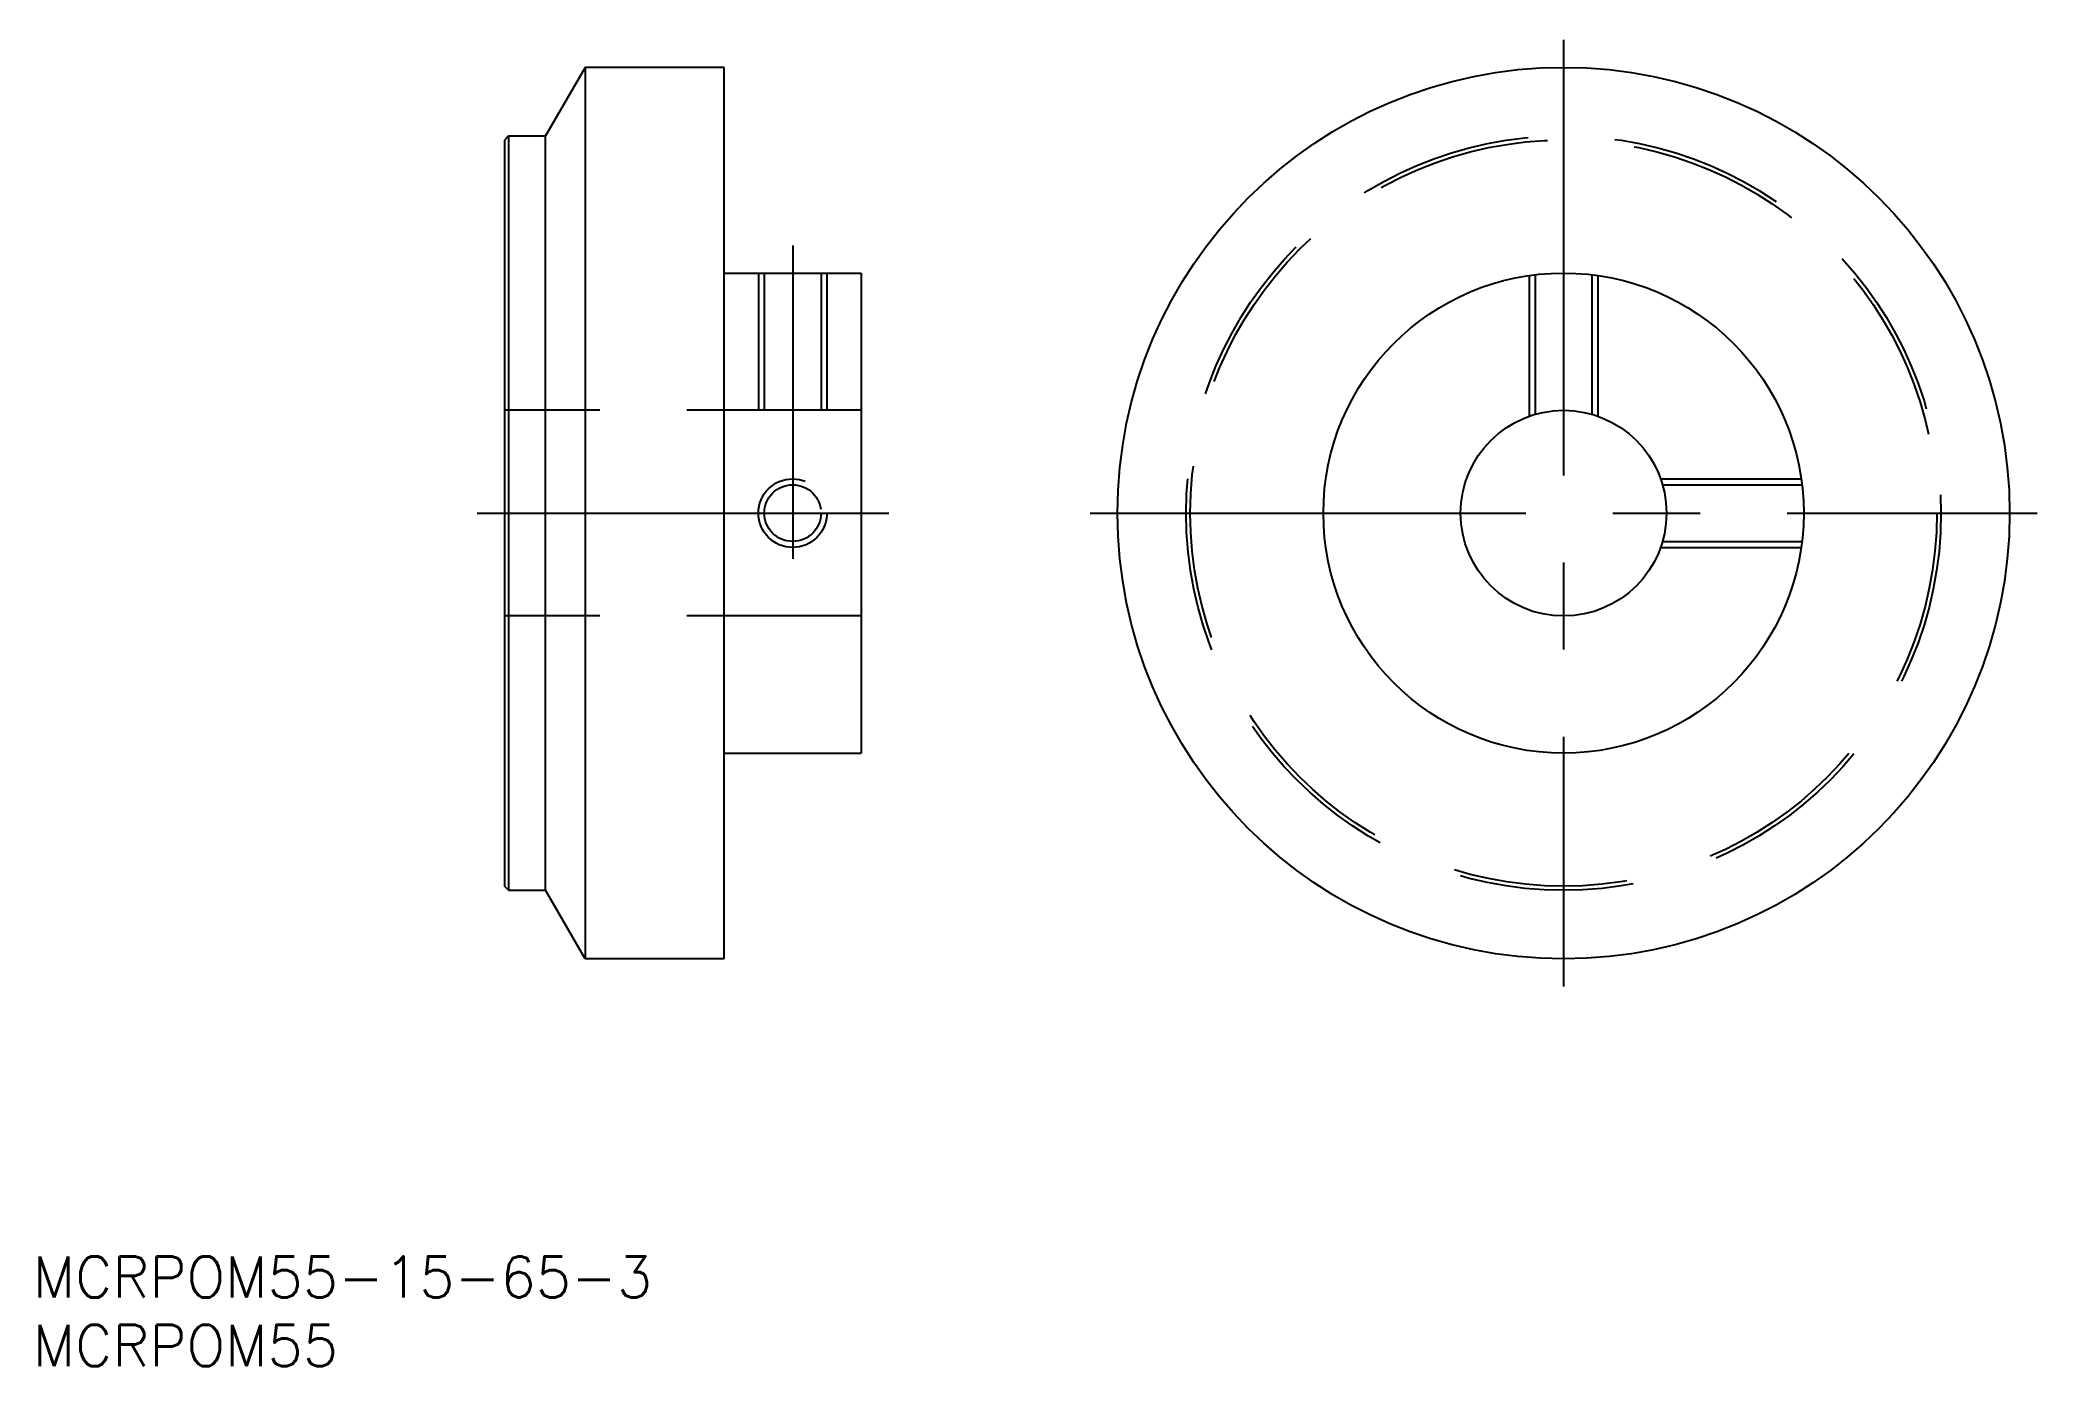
# Model space of a CAD drawing. Extents: x 1 to 146, y 0 to 97.
import ezdxf

# ---------------------------------------------------------------- set-up
doc = ezdxf.new("R2010")
doc.units = 0
doc.linetypes.add('CENTER', pattern=[50.8, 31.75, -6.35, 6.35, -6.35])
doc.linetypes.add('DASHED', pattern=[19.05, 12.7, -6.35])
doc.layers.get('0').update_dxf_attribs({"linetype": 'CONTINUOUS'})
doc.layers.add('CENTER', color=1, linetype='CENTER')
doc.styles.get("Standard").update_dxf_attribs({"font": 'txt.shx', "height": 3, "bigfont": 'bigfont.shx'})

# ---------------------------------------------------------------- blocks, each defined once
blk = doc.blocks.new('*U1')
at = {"color": 7, "linetype": 'CONTINUOUS'}
blk.add_text('MCRPOM55-15-65-3', height=3, dxfattribs=at).set_placement((0, 5))
blk = doc.blocks.new('*U2')
at = {"color": 7, "linetype": 'CONTINUOUS'}
blk.add_text('MCRPOM55', height=3, dxfattribs=at).set_placement((0, 0))

msp = doc.modelspace()

# ---------------------------------------------------------------- linework, layer by layer
at = {"color": 7, "linetype": 'CONTINUOUS'}
for p, q in [((40.248372, 94.686011), (37.361621, 89.686011)), ((50.361621, 94.686011), (40.248372, 94.686011)), ((40.248372, 94.686011), (40.248372, 29.686011)), ((50.361621, 29.686011), (50.361621, 94.686011)), ((34.661621, 89.686011), (34.361621, 89.386011)), ((34.361621, 89.386011), (34.361621, 34.986011)), ((34.661621, 89.686011), (37.361621, 89.686011)), ((34.661621, 89.686011), (34.661621, 34.686011)), ((37.361621, 34.686011), (37.361621, 89.686011)), ((50.361621, 79.686011), (60.361621, 79.686011)), ((60.361621, 79.686011), (60.361621, 44.686011)), ((50.361621, 44.686011), (60.361621, 44.686011)), ((34.661621, 34.686011), (34.361621, 34.986011)), ((34.661621, 34.686011), (37.361621, 34.686011)), ((40.248372, 29.686011), (37.361621, 34.686011)), ((50.361621, 29.686011), (40.248372, 29.686011))]:
    msp.add_line(p, q, dxfattribs=at)
at = {"color": 3, "linetype": 'DASHED'}
for p, q in [((52.861621, 79.686011), (52.861621, 69.686011)), ((53.294621, 79.686011), (53.294621, 69.686011)), ((57.428621, 79.686011), (57.428621, 69.686011)), ((57.861621, 79.686011), (57.861621, 69.686011)), ((109.032615, 79.506519), (109.032615, 69.257079)), ((109.465615, 79.563511), (109.465615, 69.395554)), ((113.599615, 79.563511), (113.599615, 69.395554)), ((114.032615, 79.506519), (114.032615, 69.257079)), ((60.361621, 69.686011), (34.361621, 69.686011)), ((118.603682, 64.686011), (128.853123, 64.686011)), ((118.742158, 64.253011), (128.910115, 64.253011)), ((118.603682, 59.686011), (128.853123, 59.686011)), ((118.742158, 60.119011), (128.910115, 60.119011)), ((60.361621, 54.686011), (34.361621, 54.686011))]:
    msp.add_line(p, q, dxfattribs=at)
at = {"color": 7, "linetype": 'CONTINUOUS'}
for radius in [32.5, 17.5, 7.5]:
    msp.add_circle((111.532615, 62.186011), radius, dxfattribs=at)
at = {"color": 3, "linetype": 'DASHED'}
for centre, radius in [((111.532615, 62.186011), 27.5), ((111.532615, 62.186011), 27.2), ((55.361621, 62.186011), 2.5), ((55.361621, 62.186011), 2.067)]:
    msp.add_circle(centre, radius, dxfattribs=at)
at = {"layer": 'CENTER', "color": 1, "linetype": 'CENTER'}
for p, q in [((111.532615, 96.686011), (111.532615, 27.686011)), ((55.361621, 81.686011), (55.361621, 58.865838)), ((32.361621, 62.186011), (62.361621, 62.186011)), ((77.032615, 62.186011), (146.032615, 62.186011))]:
    msp.add_line(p, q, dxfattribs=at)

# ---------------------------------------------------------------- block references
at = {"color": 7, "linetype": 'CONTINUOUS'}
for name in ['*U1', '*U2']:
    msp.add_blockref(name, (0, 0), dxfattribs=at)

doc.saveas('drawing.dxf')
